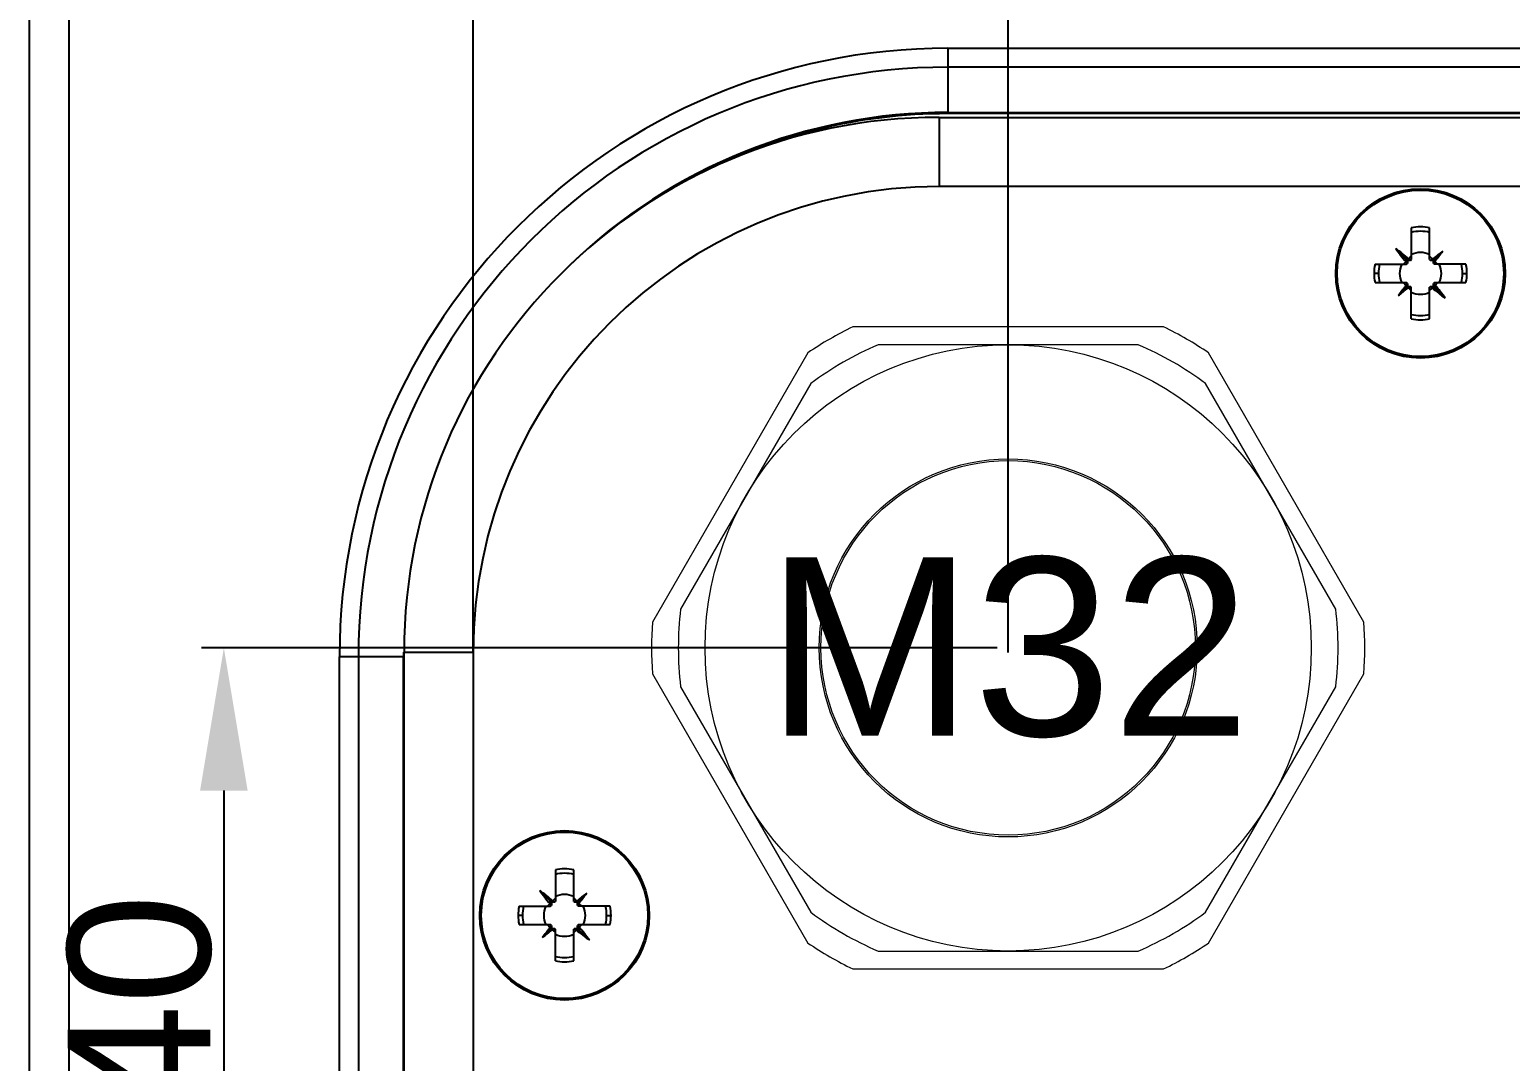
# Model space of a CAD drawing. Header units: millimetres. Extents: x 46697 to 52144, y 25488 to 34806.
# Drawn here: x 51880.8 to 51963.9, y 28287.3 to 28345.1 of the extents above; entities that cross this region are included whole.
import ezdxf

# ---------------------------------------------------------------- set-up
doc = ezdxf.new("R2010")
doc.units = ezdxf.units.MM
doc.layers.add('000-KOTIRANJE', color=254, linetype='Continuous', lineweight=5)
doc.layers.add('000-PI-Oprema', color=30, linetype='Continuous', lineweight=5)
doc.layers.add('000-PI-NO PLOT', color=6, linetype='Continuous', lineweight=5, plot=False)
doc.layers.add('000-PI-ORMAR', color=51, linetype='Continuous')
doc.styles.get("Standard").update_dxf_attribs({"font": 'arial.ttf'})
doc.dimstyles.new('ISO-25-lb', dxfattribs={"dimtxt": 8, "dimasz": 8, "dimexe": 1.25, "dimexo": 0.625, "dimtad": 1, "dimdec": 1, "dimtxsty": 'Standard', "dimcen": 5, "dimadec": 0, "dimazin": 0, "dimtfac": 1, "dimtdec": 1, "dimtmove": 0, "dimatfit": 3, "dimfxl": 1, "dimarcsym": 0})

# ---------------------------------------------------------------- blocks, each defined once
blk = doc.blocks.new('NSYCRN325150_bottom')
at = {"layer": '000-PI-ORMAR'}
for p, q in [((49559.42, 30866.731), (49559.42, 30736.723)), ((49557.22, 30738.073), (49557.22, 30864.531)), ((49608.72, 30845.342), (49608.72, 30841.679)), ((49608.72, 30845.342), (49755.72, 30845.342)), ((49755.72, 30844.282), (49608.72, 30844.282)), ((49608.72, 30841.75), (49755.72, 30841.75)), ((49755.72, 30841.679), (49608.72, 30841.679)), ((49608.22, 30841.471), (49608.22, 30837.591)), ((49608.22, 30841.471), (49756.22, 30841.471)), ((49756.22, 30837.591), (49608.22, 30837.591)), ((49634.705, 30835.271), (49634.705, 30833.5)), ((49635.735, 30833.5), (49635.735, 30835.271)), ((49634.488, 30833.453), (49633.83, 30834.111)), ((49632.67, 30833.236), (49634.441, 30833.236)), ((49634.398, 30833.373), (49634.261, 30833.236)), ((49634.403, 30833.538), (49634.398, 30833.382)), ((49634.398, 30833.382), (49634.398, 30833.373)), ((49634.398, 30833.373), (49634.488, 30833.283)), ((49634.403, 30833.538), (49634.559, 30833.543)), ((49634.441, 30833.236), (49634.488, 30833.283)), ((49634.488, 30833.453), (49634.488, 30833.283)), ((49634.658, 30833.453), (49634.488, 30833.453)), ((49634.568, 30833.543), (49634.559, 30833.543)), ((49634.705, 30833.68), (49634.568, 30833.543)), ((49634.568, 30833.543), (49634.658, 30833.453)), ((49634.658, 30833.453), (49634.705, 30833.5)), ((49635.873, 30833.543), (49635.735, 30833.68)), ((49635.735, 30833.5), (49635.782, 30833.453)), ((49635.873, 30833.543), (49635.782, 30833.453)), ((49635.952, 30833.453), (49635.782, 30833.453)), ((49635.93, 30833.543), (49635.873, 30833.543)), ((49636.039, 30833.539), (49635.93, 30833.543)), ((49635.952, 30833.453), (49636.465, 30833.966)), ((49635.952, 30833.283), (49635.952, 30833.453)), ((49636.043, 30833.373), (49635.952, 30833.283)), ((49635.952, 30833.283), (49635.999, 30833.236)), ((49637.77, 30833.236), (49635.999, 30833.236)), ((49636.039, 30833.539), (49636.042, 30833.431)), ((49636.043, 30833.373), (49636.042, 30833.431)), ((49636.18, 30833.236), (49636.043, 30833.373)), ((49632.86, 30832.721), (49632.614, 30832.721)), ((49637.58, 30832.721), (49637.826, 30832.721)), ((49632.67, 30832.206), (49634.441, 30832.206)), ((49634.488, 30831.989), (49633.975, 30831.476)), ((49634.261, 30832.206), (49634.398, 30832.068)), ((49634.398, 30832.068), (49634.488, 30832.159)), ((49634.398, 30832.011), (49634.398, 30832.068)), ((49634.402, 30831.903), (49634.398, 30832.011)), ((49634.402, 30831.903), (49634.51, 30831.899)), ((49634.488, 30832.159), (49634.441, 30832.206)), ((49634.488, 30832.159), (49634.488, 30831.989)), ((49634.488, 30831.989), (49634.658, 30831.989)), ((49634.568, 30831.899), (49634.51, 30831.899)), ((49634.568, 30831.899), (49634.658, 30831.989)), ((49634.568, 30831.899), (49634.705, 30831.761)), ((49634.705, 30831.942), (49634.658, 30831.989)), ((49634.705, 30830.171), (49634.705, 30831.942)), ((49635.782, 30831.989), (49635.735, 30831.942)), ((49635.735, 30830.171), (49635.735, 30831.942)), ((49635.735, 30831.761), (49635.873, 30831.899)), ((49635.873, 30831.899), (49635.782, 30831.989)), ((49635.782, 30831.989), (49635.952, 30831.989)), ((49635.881, 30831.899), (49635.873, 30831.899)), ((49636.037, 30831.904), (49635.881, 30831.899)), ((49635.999, 30832.206), (49635.952, 30832.159)), ((49635.952, 30831.989), (49635.952, 30832.159)), ((49636.043, 30832.068), (49635.952, 30832.159)), ((49636.61, 30831.331), (49635.952, 30831.989)), ((49635.999, 30832.206), (49637.77, 30832.206)), ((49636.043, 30832.06), (49636.037, 30831.904)), ((49636.043, 30832.068), (49636.18, 30832.206)), ((49636.043, 30832.068), (49636.043, 30832.06)), ((49574.599, 30782.221), (49574.599, 30811.221)), ((49578.191, 30811.221), (49574.599, 30811.221)), ((49575.66, 30811.221), (49575.66, 30782.221)), ((49578.191, 30782.221), (49578.191, 30811.221)), ((49578.22, 30781.971), (49578.22, 30811.471)), ((49582.1, 30811.471), (49578.22, 30811.471)), ((49582.1, 30811.471), (49582.1, 30781.971)), ((49586.705, 30799.271), (49586.705, 30797.5)), ((49587.735, 30797.5), (49587.735, 30799.271)), ((49586.488, 30797.453), (49585.83, 30798.111)), ((49586.403, 30797.538), (49586.398, 30797.382)), ((49586.403, 30797.538), (49586.559, 30797.543)), ((49586.568, 30797.543), (49586.559, 30797.543)), ((49586.705, 30797.68), (49586.568, 30797.543)), ((49586.568, 30797.543), (49586.658, 30797.453)), ((49586.658, 30797.453), (49586.705, 30797.5)), ((49587.873, 30797.543), (49587.735, 30797.68)), ((49587.735, 30797.5), (49587.782, 30797.453)), ((49587.873, 30797.543), (49587.782, 30797.453)), ((49587.93, 30797.543), (49587.873, 30797.543)), ((49588.039, 30797.539), (49587.93, 30797.543)), ((49587.952, 30797.453), (49588.465, 30797.966)), ((49588.039, 30797.539), (49588.042, 30797.431)), ((49584.86, 30796.721), (49584.614, 30796.721)), ((49584.67, 30797.236), (49586.441, 30797.236)), ((49586.398, 30797.373), (49586.261, 30797.236)), ((49586.398, 30797.382), (49586.398, 30797.373)), ((49586.398, 30797.373), (49586.488, 30797.283)), ((49586.441, 30797.236), (49586.488, 30797.283)), ((49586.488, 30797.453), (49586.488, 30797.283)), ((49586.658, 30797.453), (49586.488, 30797.453)), ((49587.952, 30797.453), (49587.782, 30797.453)), ((49587.952, 30797.283), (49587.952, 30797.453)), ((49588.043, 30797.373), (49587.952, 30797.283)), ((49587.952, 30797.283), (49587.999, 30797.236)), ((49589.77, 30797.236), (49587.999, 30797.236)), ((49588.043, 30797.373), (49588.042, 30797.431)), ((49588.18, 30797.236), (49588.043, 30797.373)), ((49589.58, 30796.721), (49589.826, 30796.721)), ((49584.67, 30796.206), (49586.441, 30796.206)), ((49586.488, 30795.989), (49585.975, 30795.476)), ((49586.261, 30796.206), (49586.398, 30796.068)), ((49586.398, 30796.068), (49586.488, 30796.159)), ((49586.398, 30796.011), (49586.398, 30796.068)), ((49586.402, 30795.903), (49586.398, 30796.011)), ((49586.402, 30795.903), (49586.51, 30795.899)), ((49586.488, 30796.159), (49586.441, 30796.206)), ((49586.488, 30796.159), (49586.488, 30795.989)), ((49586.488, 30795.989), (49586.658, 30795.989)), ((49586.568, 30795.899), (49586.51, 30795.899)), ((49586.568, 30795.899), (49586.658, 30795.989)), ((49586.568, 30795.899), (49586.705, 30795.761)), ((49586.705, 30795.942), (49586.658, 30795.989)), ((49586.705, 30794.171), (49586.705, 30795.942)), ((49587.782, 30795.989), (49587.735, 30795.942)), ((49587.735, 30794.171), (49587.735, 30795.942)), ((49587.735, 30795.761), (49587.873, 30795.899)), ((49587.873, 30795.899), (49587.782, 30795.989)), ((49587.782, 30795.989), (49587.952, 30795.989)), ((49587.881, 30795.899), (49587.873, 30795.899)), ((49588.037, 30795.904), (49587.881, 30795.899)), ((49587.999, 30796.206), (49587.952, 30796.159)), ((49587.952, 30795.989), (49587.952, 30796.159)), ((49588.043, 30796.068), (49587.952, 30796.159)), ((49588.61, 30795.331), (49587.952, 30795.989)), ((49587.999, 30796.206), (49589.77, 30796.206)), ((49588.043, 30796.06), (49588.037, 30795.904)), ((49588.043, 30796.068), (49588.18, 30796.206)), ((49588.043, 30796.068), (49588.043, 30796.06))]:
    blk.add_line(p, q, dxfattribs=at)
for centre, radius in [((49635.22, 30832.721), 4.75), ((49635.22, 30832.721), 4.669), ((49587.22, 30796.721), 4.75), ((49587.22, 30796.721), 4.669)]:
    blk.add_circle(centre, radius, dxfattribs=at)
for centre, radius, start, end in [((49608.72, 30811.221), 34.121, 90, 180), ((49608.72, 30811.221), 33.061, 90, 180), ((49608.72, 30811.221), 30.529, 90, 133.90479), ((49608.72, 30811.221), 30.459, 90, 117.97684), ((49608.22, 30811.471), 30, 90, 180), ((49608.22, 30811.471), 26.12, 90, 180), ((49635.22, 30832.933), 2.394, 77.57905, 102.421), ((49635.22, 30832.909), 2.172, 76.28407, 103.71595), ((49626.906, 30824.469), 11.871, 49.85486, 54.31326), ((49643.36, 30840.948), 11.729, 215.65975, 220.17213), ((49635.016, 30832.72), 2.402, 167.59834, 179.98042), ((49635.036, 30832.72), 2.175, 166.29553, 179.98971), ((49635.22, 30832.721), 1.17, 153.88521, 206.11479), ((49635.22, 30832.721), 1.17, 63.88521, 116.11479), ((49643.51, 30824.504), 11.797, 126.66598, 129.97877), ((49626.925, 30841.072), 11.896, 320.03508, 323.32017), ((49635.22, 30832.721), 1.17, 333.88521, 26.11479), ((49635.405, 30832.72), 2.175, 0.01033, 13.70457), ((49635.425, 30832.72), 2.402, 0.01958, 12.40183), ((49635.015, 30832.722), 2.401, 180.01833, 192.40291), ((49635.036, 30832.721), 2.175, 180.0103, 193.70444), ((49635.405, 30832.721), 2.175, 346.2954, 359.98944), ((49635.425, 30832.722), 2.402, 347.59775, 359.98017), ((49643.513, 30824.372), 11.893, 140.0346, 143.32065), ((49626.93, 30840.94), 11.798, 306.66622, 309.97854), ((49635.22, 30832.721), 1.17, 243.88521, 296.11479), ((49643.528, 30840.965), 11.86, 229.85288, 234.31524), ((49627.08, 30824.494), 11.729, 35.65973, 40.17215), ((49635.22, 30832.533), 2.172, 256.286, 283.71399), ((49635.22, 30832.509), 2.394, 257.57682, 282.42318), ((49608.72, 30811.221), 30.529, 179.52607, 180), ((49587.22, 30796.933), 2.394, 77.57905, 102.421), ((49587.22, 30796.909), 2.172, 76.28407, 103.71595), ((49578.906, 30788.469), 11.871, 49.85486, 54.31326), ((49595.36, 30804.948), 11.729, 215.65975, 220.17213), ((49587.22, 30796.721), 1.17, 63.88521, 116.11479), ((49595.51, 30788.504), 11.797, 126.66598, 129.97877), ((49578.925, 30805.072), 11.896, 320.03508, 323.32017), ((49587.016, 30796.72), 2.402, 167.59834, 179.98042), ((49587.015, 30796.722), 2.401, 180.01833, 192.40291), ((49587.036, 30796.72), 2.175, 166.29553, 179.98971), ((49587.036, 30796.721), 2.175, 180.0103, 193.70444), ((49587.22, 30796.721), 1.17, 153.88521, 206.11479), ((49587.22, 30796.721), 1.17, 333.88521, 26.11479), ((49587.405, 30796.72), 2.175, 0.01033, 13.70457), ((49587.405, 30796.721), 2.175, 346.2954, 359.98944), ((49587.425, 30796.72), 2.402, 0.01958, 12.40183), ((49587.425, 30796.722), 2.402, 347.59775, 359.98017), ((49595.513, 30788.372), 11.893, 140.0346, 143.32065), ((49578.93, 30804.94), 11.798, 306.66622, 309.97854), ((49595.528, 30804.965), 11.86, 229.85288, 234.31524), ((49579.08, 30788.494), 11.729, 35.65973, 40.17215), ((49587.22, 30796.721), 1.17, 243.88521, 296.11479), ((49587.22, 30796.533), 2.172, 256.286, 283.71399), ((49587.22, 30796.509), 2.394, 257.57682, 282.42318)]:
    blk.add_arc(centre, radius, start, end, dxfattribs=at)
blk = doc.blocks.new('M32')
at = {"layer": '000-PI-Oprema'}
for p, q in [((49848.093, 34217.9), (49830.657, 34217.9)), ((49828.145, 34216.45), (49819.428, 34201.35)), ((49846.672, 34216.9), (49832.078, 34216.9)), ((49859.322, 34201.35), (49850.604, 34216.45)), ((49828.301, 34214.72), (49821.004, 34202.081)), ((49857.746, 34202.081), (49850.449, 34214.72)), ((49819.428, 34198.45), (49828.145, 34183.35)), ((49850.604, 34183.35), (49859.322, 34198.45)), ((49821.004, 34197.72), (49828.301, 34185.081)), ((49850.449, 34185.081), (49857.746, 34197.72)), ((49832.078, 34182.9), (49846.672, 34182.9)), ((49830.657, 34181.9), (49848.093, 34181.9))]:
    blk.add_line(p, q, dxfattribs=at)
for radius in [17, 10.6, 10.5]:
    blk.add_circle((49839.375, 34199.9), radius, dxfattribs=at)
for radius, start, end in [(20, 115.84193, 124.15807), (20, 55.84193, 64.15807), (18.5, 113.23146, 126.76854), (18.5, 53.23146, 66.76854), (20, 175.84193, 184.15807), (18.5, 173.23146, 186.76854), (18.5, 353.23146, 6.76854), (20, 355.84193, 4.15807), (18.5, 233.23146, 246.76854), (18.5, 293.23146, 306.76854), (20, 235.84193, 244.15807), (20, 295.84193, 304.15807)]:
    blk.add_arc((49839.375, 34199.9), radius, start, end, dxfattribs=at)
blk = doc.blocks.new('*D334')
at = {"layer": '000-KOTIRANJE', "color": 0, "linetype": 'Continuous', "lineweight": -2, "ltscale": 0.25, "transparency": 16777216}
for p, q in [((51935.707, 28311.098), (51935.707, 28353.534)), ((51987.707, 28311.098), (51987.707, 28353.534)), ((51943.707, 28352.284), (51979.707, 28352.284))]:
    blk.add_line(p, q, dxfattribs=at)
at = {"layer": '000-KOTIRANJE', "color": 0, "ltscale": 0.25, "transparency": 16777216}
for points in [[(51943.707, 28353.617), (51943.707, 28350.951), (51935.707, 28352.284)], [(51979.707, 28353.617), (51979.707, 28350.951), (51987.707, 28352.284)]]:
    blk.add_solid(points, dxfattribs=at)
at = {"layer": 'Defpoints', "color": 0, "ltscale": 0.25, "transparency": 16777216}
for p in [(51987.707, 28352.284), (51935.707, 28310.473), (51987.707, 28310.473)]:
    blk.add_point(p, dxfattribs=at)
at = {"layer": '000-KOTIRANJE', "color": 0, "ltscale": 0.25, "transparency": 16777216, "insert": (51961.707, 28356.993), "char_height": 8, "attachment_point": 5}
blk.add_mtext('52', dxfattribs=at)
blk = doc.blocks.new('*D338')
at = {"layer": '000-KOTIRANJE', "color": 0, "linetype": 'Continuous', "lineweight": -2, "ltscale": 0.25, "transparency": 16777216}
for p, q in [((51905.708, 28310.217), (51905.708, 28353.534)), ((51935.707, 28310.217), (51935.707, 28353.534)), ((51927.707, 28352.284), (51913.708, 28352.284))]:
    blk.add_line(p, q, dxfattribs=at)
at = {"layer": '000-KOTIRANJE', "color": 0, "ltscale": 0.25, "transparency": 16777216}
for points in [[(51913.708, 28353.617), (51913.708, 28350.951), (51905.708, 28352.284)], [(51927.707, 28353.617), (51927.707, 28350.951), (51935.707, 28352.284)]]:
    blk.add_solid(points, dxfattribs=at)
at = {"layer": 'Defpoints', "color": 0, "ltscale": 0.25, "transparency": 16777216}
for p in [(51905.708, 28352.284), (51905.708, 28309.592), (51935.707, 28309.592)]:
    blk.add_point(p, dxfattribs=at)
at = {"layer": '000-KOTIRANJE', "color": 0, "ltscale": 0.25, "transparency": 16777216, "insert": (51920.707, 28356.996), "char_height": 8, "attachment_point": 5}
blk.add_mtext('30', dxfattribs=at)
blk = doc.blocks.new('*D342')
at = {"layer": '000-KOTIRANJE', "color": 0, "linetype": 'Continuous', "lineweight": -2, "ltscale": 0.25, "transparency": 16777216}
for p, q in [((51935.082, 28310.473), (51890.472, 28310.473)), ((51891.722, 28302.473), (51891.722, 28278.473)), ((51920.083, 28270.473), (51890.472, 28270.473))]:
    blk.add_line(p, q, dxfattribs=at)
at = {"layer": '000-KOTIRANJE', "color": 0, "ltscale": 0.25, "transparency": 16777216}
for points in [[(51890.388, 28302.473), (51893.055, 28302.473), (51891.722, 28310.473)], [(51890.388, 28278.473), (51893.055, 28278.473), (51891.722, 28270.473)]]:
    blk.add_solid(points, dxfattribs=at)
at = {"layer": 'Defpoints', "color": 0, "ltscale": 0.25, "transparency": 16777216}
for p in [(51935.707, 28310.473), (51891.722, 28270.473), (51920.708, 28270.473)]:
    blk.add_point(p, dxfattribs=at)
at = {"layer": '000-KOTIRANJE', "color": 0, "ltscale": 0.25, "transparency": 16777216, "insert": (51887.012, 28290.473), "char_height": 8, "attachment_point": 5, "rotation": 90}
blk.add_mtext('40', dxfattribs=at)

msp = doc.modelspace()

# ---------------------------------------------------------------- block references
at = {"layer": '000-PI-Oprema'}
msp.add_blockref('M32', (2096.332, -5889.428), dxfattribs=at)
at = {"layer": '000-PI-ORMAR'}
msp.add_blockref('NSYCRN325150_bottom', (2323.608, -2501.248), dxfattribs=at)

# ---------------------------------------------------------------- texts
at = {"layer": '000-PI-NO PLOT', "ltscale": 0.25, "insert": (51935.707, 28310.473), "char_height": 10, "attachment_point": 5}
msp.add_mtext_dynamic_manual_height_columns('\\pxqc;M32', width=52.42654, gutter_width=12.5, heights=[0], dxfattribs=at)

# ---------------------------------------------------------------- dimensions: what is measured, and where the dimension line sits
at = {"layer": '000-KOTIRANJE', "ltscale": 0.25}
dim = msp.add_linear_dim(base=(51905.708, 28352.284), p1=(51935.707, 28309.592), p2=(51905.708, 28309.592), dimstyle='ISO-25-lb', dxfattribs=at)
dim.commit()
dim.dimension.update_dxf_attribs({"geometry": '*D338', "text_midpoint": (51920.707, 28356.996)})
dim = msp.add_linear_dim(base=(51987.707, 28352.284), p1=(51935.707, 28310.473), p2=(51987.707, 28310.473), dimstyle='ISO-25-lb', dxfattribs=at)
dim.commit()
dim.dimension.update_dxf_attribs({"geometry": '*D334', "text_midpoint": (51961.707, 28352.284), "dimtype": 160})
dim = msp.add_linear_dim(base=(51891.722, 28270.473), p1=(51935.707, 28310.473), p2=(51920.708, 28270.473), angle=90, dimstyle='ISO-25-lb', dxfattribs=at)
dim.commit()
dim.dimension.update_dxf_attribs({"geometry": '*D342', "text_midpoint": (51887.012, 28290.473)})

doc.saveas('drawing.dxf')
